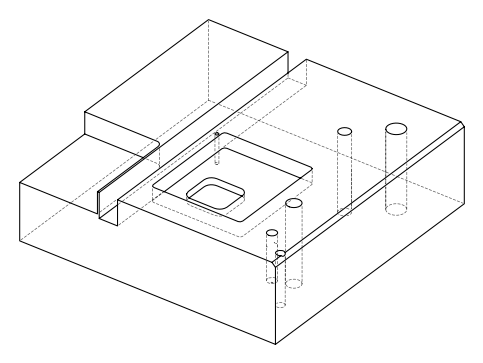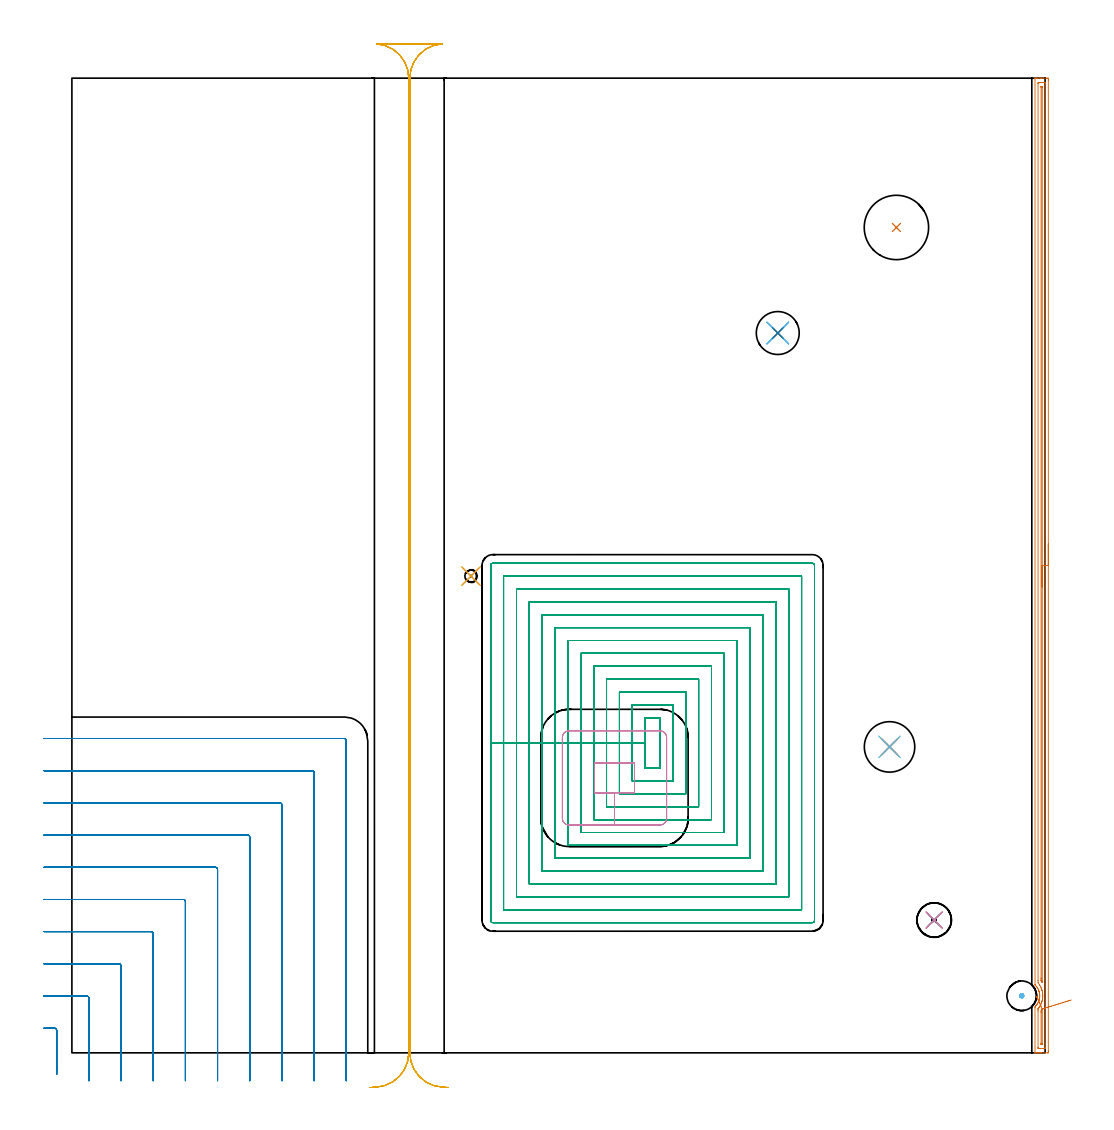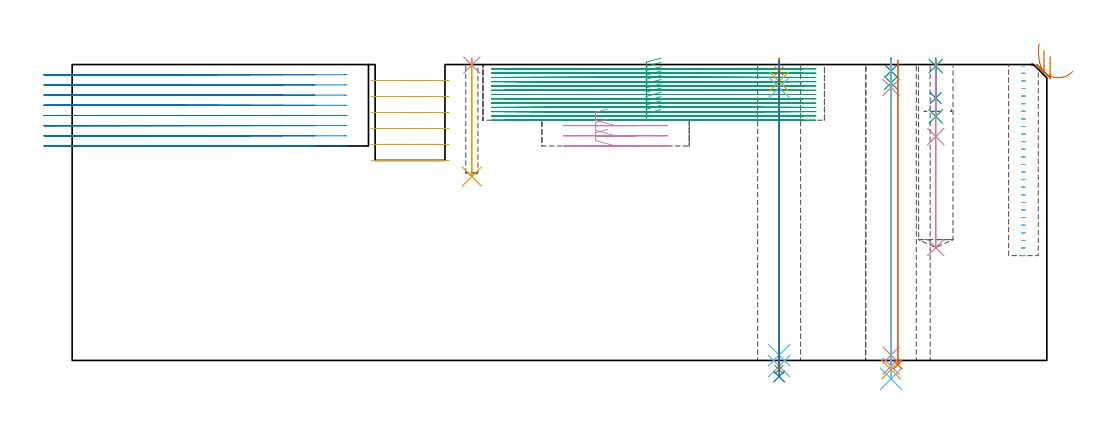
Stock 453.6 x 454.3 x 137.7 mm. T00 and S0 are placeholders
(PLAN: 23 operations, 19 tool changes, 181.4 min)
(1 AREA_MILL | FG_CHAMFER_SURFACE | UGT0205_001 | 11.13 min | 8732 mm3)
(2 MILL_CORNER_NOTCH_RECTANGULAR | CORNER_NOTCH_RECTANGULAR | UGT0201_094 | Follow Part, ap 5, ae 75% | 28.76 min | 817004 mm3)
(3 MILL_RECTANGULAR_POCKET | POCKET_RECTANGULAR_STRAIGHT | NXT0201_009 | Follow Part, ap 2, ae 75% | 120.85 min | 721811 mm3)
(4 MILL_RECTANGULAR_POCKET_1 | POCKET_RECTANGULAR_STRAIGHT_1 | UGT0201_094 | Follow Part, ap 5, ae 75% | 1.94 min | 50826 mm3)
(5 MILL_RECTANGULAR_SLOT | SLOT_RECTANGULAR | UGT0201_004 | Follow Part, ap 8, ae 75% | 12.6 min | 658812 mm3)
(6 MILL_BLIND_HOLE_FROM_SOLID_MATERIAL | STEP1POCKET | NXT0201_011 | Spiral | 0.9 min | 13072 mm3)
(7 SPOT_DRILL | STEP1HOLE | NXT0321_9005460120000 | 0.05 min | 436 mm3)
(8 SPOT_DRILL_1 | STEP1HOLE_1 | NXT0321_9005460120000 | 0.05 min | 106 mm3)
(9 SPOT_DRILL_2 | STEP1POCKET_1 | NXT0321_9005460120000 | 0.03 min | 152 mm3)
(10 SPOT_DRILL_3 | STEP1POCKET_2 | NXT0321_9005460120000 | 0.03 min | 35 mm3)
(11 DRILL_BLIND_HOLE_INTO_CENTER | STEP1HOLE | NXT0301_024 | 0.04 min | 167 mm3)
(12 GUN_DRILL_THROUGH_HOLE | STEP1HOLE | UGT0307_001 | 0.61 min | 2334 mm3)
(13 SPADE_DRILL_TO_ENLARGE_THROUGH_HOLE | STEP1HOLE | UGT0306_003 | 0.58 min | 14122 mm3)
(14 DRILL_TO_ENLARGE_THROUGH_HOLE | STEP1HOLE | UGT0301_007 | 0.59 min | 26455 mm3)
(15 DRILL_BLIND_HOLE_INTO_CENTER_1 | STEP1HOLE_1 | UGT0301_180 | 0.04 min | 43 mm3)
(16 GUN_DRILL_THROUGH_HOLE_1 | STEP1HOLE_1 | UGT0307_001 | 0.62 min | 2515 mm3)
(17 SPADE_DRILL_TO_ENLARGE_THROUGH_HOLE_1 | STEP1HOLE_1 | UGT0306_003 | 0.58 min | 14000 mm3)
(18 DRILL_TO_ENLARGE_THROUGH_HOLE_1 | STEP1HOLE_1 | UGT0301_056 | 0.59 min | 42843 mm3)
(19 INDEXABLE_INSERT_DRILL_THROUGH_HOLE_FROM_SOLID | STEP1HOLE_2 | NXT0302_031 | 0.57 min | 97198 mm3)
(20 DRILL_BLIND_HOLE_INTO_CENTER_2 | STEP1POCKET_1 | UGT0301_217 | 0.07 min | 1351 mm3)
(21 DRILL_TO_ENLARGE_BLIND_HOLE | STEP1POCKET_1 | NXT0301_111 | 0.11 min | 3194 mm3)
(22 GUN_DRILL_BLIND_HOLE | STEP1POCKET_1 | UGT0307_013 | 0.49 min | 12183 mm3)
(23 DRILL_BLIND_HOLE_INTO_CENTER_3 | STEP1POCKET_2 | UGT0301_180 | 0.22 min | 1178 mm3)
(TOOL UGT0205_001 | Chamfer Mill 20 x 3 x 45 deg. | D20 FL50 Z2)
(TOOL UGT0201_094 | End mill 20 mm | D20 FL38 Z4)
(TOOL NXT0201_009 | ENDMILL 8mm [2P460-0800-NA 1630] | D8 FL26 Z6)
(TOOL UGT0201_004 | End Mill 32 mm | D32 FL53 Z6)
(TOOL NXT0201_011 | ENDMILL 12mm [2P460-1200-NA 1630] | D12 FL38 Z6)
(TOOL NXT0321_9005460120000 | NC Spot Drill, 142deg, 12mm, Carbide, Uncoated | D12 PA142 FL30 Z2)
(TOOL NXT0301_024 | Carbide Drill 5.3mm [860.1-0530-027A1-MM 2214] | D5.3 PA140 FL44 Z2)
(TOOL UGT0307_001 | Gun Drill 5 mm | D5 PA130 FL24 Z1)
(TOOL UGT0306_003 | Spade Drill 12.5mm | D12.5 PA132 FL10 Z2)
(TOOL UGT0301_007 | Twist Drill 20 mm | D20 PA118 FL140 Z2)
(TOOL UGT0301_180 | Twist Drill 5.7 mm | D5.7 PA118 FL55 Z2)
(TOOL UGT0301_056 | Twist Drill 23.5 mm | D23.5 PA118 FL155 Z2)
(TOOL NXT0302_031 | Index. Insert Drill 30mm [880-D3000L32-05] | D30 PA176 FL150 Z2)
(TOOL UGT0301_217 | Twist Drill 10.4 mm | D10.4 PA118 FL82 Z2)
(TOOL NXT0301_111 | Carbide Drill 16.1mm [860.1-1610-050A1-PM 4234] | D16.1 PA147 FL73 Z2)
(TOOL UGT0307_013 | Gun Drill 16 mm | D16 PA130 FL24 Z1)
(OP 1 AREA_MILL)
G17 G21 G94 G90
T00 M6
G54
G17 G0 G90 X455.1 Y237.15 S1061 M3
G43 Z147.7 H0
Z141.5
G94 G1 Y237.112 Z140.628 F250.
Y236.998 Z139.763
Y236.809 Z138.912
Y236.547 Z138.08
Y236.213 Z137.274
Y235.81 Z136.5
Y235.341 Z135.764
Y234.81 Z135.072
Y234.221 Z134.429
Y233.578 Z133.84
Y232.886 Z133.308
Y232.15 Z132.84
Y231.376 Z132.437
Y230.57 Z132.103
Y229.738 Z131.841
Y228.886 Z131.652
Y228.022 Z131.538
Y227.15 Z131.5
Y1.054
X455.099 Y0.622 Z131.501
X455.095 Y0.166 Z131.503
X455.091 Y0.01 Z131.505
X454.645 Y0. Z131.951
X452. Z134.594
X451.463 Z135.134
X451.118 Z135.478
X450.581 Z136.015
X450.237 Z136.358
X449.547 Z137.052
X449.256 Z137.344
X448.905 Y0.006 Z137.686
X448.903 Y0.008 Z137.688
X448.9 Y0.175 Z137.7
Y21.174
X448.898 Y21.542 Z137.682
X449.035 Y21.686 Z137.557
X449.106 Y21.758 Z137.488
X449.393 Y22.068 Z137.206
X449.472 Y22.154 Z137.128
X449.624 Y22.342 Z136.976
X449.874 Y22.689 Z136.724
X449.943 Y22.796 Z136.653
X450.052 Y22.962 Z136.545
X450.108 Y23.047 Z136.49
X450.311 Y23.415 Z136.285
X450.5 Y23.79 Z136.1
X450.562 Y23.94 Z136.037
X450.694 Y24.302 Z135.905
X450.724 Y24.384 Z135.874
X450.824 Y24.713 Z135.774
X450.861 Y24.834 Z135.738
X450.923 Y25.109 Z135.674
X450.94 Y25.196 Z135.652
X450.96 Y25.279 Z135.634
X451.034 Y25.727 Z135.562
X451.056 Y25.947 Z135.541
X451.076 Y26.173 Z135.518
X451.081 Y26.335 Z135.507
X451.097 Y26.62 Z135.5
X451.091 Y26.737 Z135.506
X451.077 Y26.969 Z135.514
X451.073 Y27.067 Z135.521
X451.035 Y27.46 Z135.564
X451.034 Y27.474 Z135.565
X451.03 Y27.513 Z135.569
X450.954 Y27.961 Z135.643
X450.868 Y28.323 Z135.726
X450.849 Y28.407 Z135.746
X450.824 Y28.489 Z135.773
X450.79 Y28.599 Z135.808
X450.735 Y28.77 Z135.859
X450.709 Y28.856 Z135.886
X450.545 Y29.3 Z136.053
X450.499 Y29.41 Z136.099
X450.301 Y29.806 Z136.298
X450.084 Y30.193 Z136.515
X449.943 Y30.406 Z136.656
X449.861 Y30.53 Z136.738
X449.624 Y30.859 Z136.975
X449.531 Y30.974 Z137.065
X449.506 Y31.004 Z137.089
X449.438 Y31.086 Z137.161
X449.076 Y31.476 Z137.522
X449.037 Y31.515 Z137.56
X448.905 Y31.647 Z137.691
X448.9 Y31.898 Z137.7
Y454.125
X448.902 Y454.293 Z137.688
X448.905 Y454.3 Z137.685
X449.256 Z137.344
X449.547 Z137.053
X450.237 Z136.358
X451.463 Z135.134
X452. Z134.594
X452.613 Z133.982
X454.377 Z132.22
X454.645 Y454.297 Z131.951
X455.091 Y454.29 Z131.505
X455.095 Y454.134 Z131.503
X455.099 Y453.678 Z131.501
X455.1 Y453.217 Z131.5
Y227.15
X453.686 Z132.914
X453.685 Y2.488 Z132.915
Y2.409
X453.679 Y2.011 Z132.921
X453.282 Y2.003 Z133.318
X452.882 Y2.001 Z133.718
X452.403 Y2. Z134.197
X451.521 Z135.079
X451.118 Y2.001 Z135.482
X450.636 Y2.003 Z135.964
X450.417 Y2.01 Z136.183
X450.321 Y2.036 Z136.279
X450.316 Y2.329 Z136.284
X450.315 Y2.409 Z136.285
X450.314 Y19.466 Z136.286
X450.317 Y20.281 Z136.283
X450.32 Y20.484 Z136.28
X450.321 Y20.531 Z136.279
X450.346 Y20.569 Z136.254
X450.401 Y20.644 Z136.199
X450.556 Y20.851 Z136.044
X450.795 Y21.174 Z135.805
X450.928 Y21.368 Z135.672
X451.118 Y21.659 Z135.482
X451.27 Y21.914 Z135.33
X451.356 Y22.068 Z135.244
X451.577 Y22.497 Z135.023
X451.789 Y22.962 Z134.811
X451.826 Y23.05 Z134.774
X451.851 Y23.113 Z134.749
X452. Y23.529 Z134.6
X452.078 Y23.777 Z134.522
X452.101 Y23.855 Z134.499
X452.196 Y24.203 Z134.404
X452.261 Y24.484 Z134.339
X452.32 Y24.749 Z134.28
X452.4 Y25.237 Z134.2
X452.448 Y25.642 Z134.152
X452.484 Y26.046 Z134.116
X452.505 Y26.536 Z134.095
X452.494 Y26.929 Z134.106
X452.461 Y27.43 Z134.139
X452.41 Y27.908 Z134.19
X452.341 Y28.323 Z134.259
X452.189 Y29.025 Z134.411
X452.137 Y29.217 Z134.463
X452. Y29.662 Z134.6
X451.835 Y30.11 Z134.765
X451.728 Y30.386 Z134.872
X451.425 Y31.004 Z135.175
X451.118 Y31.543 Z135.482
X450.884 Y31.898 Z135.716
X450.321 Y32.705 Z136.279
X450.314 Y33.685 Z136.286
X450.315 Y451.812 Z136.285
Y451.891
X450.321 Y452.289 Z136.279
X450.718 Y452.297 Z135.882
X451.118 Y452.299 Z135.482
X451.597 Y452.3 Z135.003
X452.478 Z134.122
X452.882 Y452.299 Z133.718
X453.363 Y452.297 Z133.237
X453.583 Y452.29 Z133.017
X453.679 Y452.264 Z132.921
X453.684 Y451.971 Z132.916
X453.685 Y451.891 Z132.915
X453.686 Y227.15 Z132.914
X452.272 Z134.328
X452.271 Y33.41 Z134.329
X452.269 Y32.791 Z134.331
X452.268 Y32.765 Z134.332
Y32.761
X452.241 Y32.791 Z134.359
X452. Y33.149 Z134.6
X451.788 Y33.47 Z134.812
X451.736 Y33.551 Z134.864
X451.733 Y33.685 Z134.867
X451.73 Y33.958 Z134.87
X451.729 Y34.578 Z134.871
X451.728 Y34.854 Z134.872
X451.729 Y450.104 Z134.871
X451.73 Y450.242 Z134.87
X451.732 Y450.275 Z134.868
X451.734 Y450.286 Z134.866
X451.744 Y450.29 Z134.856
X451.809 Y450.297 Z134.791
X452. Y450.298 Z134.6
X452.193 Y450.294 Z134.407
X452.247 Y450.29 Z134.353
X452.265 Y450.284 Z134.335
X452.267 Y450.268 Z134.333
X452.27 Y450.196 Z134.33
X452.271 Y450.104 Z134.329
X452.272 Y449.829 Z134.328
Y227.15
Y226.278 Z134.366
Y225.413 Z134.48
Y224.562 Z134.669
Y223.73 Z134.932
Y222.924 Z135.265
Y222.15 Z135.668
Y221.414 Z136.137
Y220.722 Z136.668
Y220.079 Z137.257
Y219.49 Z137.901
Y218.958 Z138.593
Y218.49 Z139.328
Y218.087 Z140.102
Y217.753 Z140.908
Y217.491 Z141.74
Y217.302 Z142.592
Y217.188 Z143.457
Y217.15 Z144.328
G0 Z147.7
X450.034 Y25.511
Z147.351
G1 X449.916 Y25.778 Z146.529
X449.828 Y25.977 Z145.684
X449.77 Y26.109 Z144.824
X449.742 Y26.172 Z143.954
X449.745 Y26.165 Z143.082
X449.779 Y26.088 Z142.213
X449.844 Y25.942 Z141.355
X449.938 Y25.729 Z140.515
X450.061 Y25.45 Z139.698
X450.213 Y25.106 Z138.91
X450.392 Y24.701 Z138.159
X450.596 Y24.237 Z137.448
X450.825 Y23.719 Z136.785
X451.077 Y23.15 Z136.174
X451.349 Y22.534 Z135.619
X451.639 Y21.876 Z135.125
X451.946 Y21.182 Z134.695
X452.266 Y20.455 Z134.334
X452.268 Y20.452 Z134.332
X452.27 Y20.397 Z134.33
X452.271 Y20.281 Z134.329
X452.272 Y20.12 Z134.328
X452.271 Y4.196 Z134.329
X452.27 Y4.058 Z134.33
X452.268 Y4.025 Z134.332
X452.265 Y4.014 Z134.335
X452.256 Y4.01 Z134.344
X452.191 Y4.003 Z134.409
X452. Y4.002 Z134.6
X451.807 Y4.006 Z134.793
X451.753 Y4.01 Z134.847
X451.735 Y4.016 Z134.865
X451.733 Y4.032 Z134.867
X451.73 Y4.104 Z134.87
X451.729 Y4.196 Z134.871
X451.728 Y4.471 Z134.872
X451.729 Y18.768 Z134.871
X451.733 Y19.387 Z134.867
X451.736 Y19.655 Z134.864
X452. Y20.05 Z134.6
X452.091 Y20.188 Z134.509
X452.245 Y20.428 Z134.355
X452.264 Y20.455 Z134.336
X452.266 Z134.334
X452.894 Y20.65 Z133.759
X453.566 Y20.858 Z133.244
X454.279 Y21.079 Z132.792
X455.027 Y21.31 Z132.407
X455.804 Y21.551 Z132.092
X456.604 Y21.799 Z131.849
X457.422 Y22.052 Z131.679
X458.25 Y22.309 Z131.585
X459.083 Y22.567 Z131.567
X459.915 Y22.824 Z131.625
X460.738 Y23.079 Z131.759
X461.547 Y23.33 Z131.967
X462.336 Y23.574 Z132.249
X463.099 Y23.81 Z132.601
X463.829 Y24.036 Z133.021
X464.521 Y24.251 Z133.507
X465.171 Y24.452 Z134.053
X465.772 Y24.638 Z134.657
G0 Z147.7
M5
M2
(OP 2 MILL_CORNER_NOTCH_RECTANGULAR)
G17 G21 G94 G90
T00 M6
G54
G17 G0 G90 X-7.1 Y-10.042 S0 M3
G43 Z147.7 H0
Z132.962
G94 G1 Y-7.042 F250.
Y10.509 F500.
G3 X-8.091 Y11.5 R1.
G1 X-10.
X-13. F250.
G0 Z147.7
X7.9 Y-13.
Z132.962
G1 Y-10.
Y25.509 F500.
G3 X6.909 Y26.5 R1.
G1 X-10.
X-13. F250.
G0 Z147.7
X22.9 Y-13.
Z132.962
G1 Y-10.
Y40.508 F500.
G3 X21.908 Y41.5 R1.
G1 X-10.
X-13. F250.
G0 Z147.7
X37.9 Y-13.
Z132.962
G1 Y-10.
Y55.507 F500.
G3 X36.908 Y56.5 R1.
G1 X-10.
X-13. F250.
G0 Z147.7
X52.9 Y-13.
Z132.962
G1 Y-10.
Y70.507 F500.
G3 X51.907 Y71.5 R1.
G1 X-10.
X-13. F250.
G0 Z147.7
X67.9 Y-13.
Z132.962
G1 Y-10.
Y85.507 F500.
G3 X66.907 Y86.5 R1.
G1 X-10.
X-13. F250.
G0 Z147.7
X82.9 Y-13.
Z132.962
G1 Y-10.
Y100.506 F500.
G3 X81.906 Y101.5 R1.
G1 X-10.
X-13. F250.
G0 Z147.7
X97.9 Y-13.
Z132.962
G1 Y-10.
Y115.506 F500.
G3 X96.906 Y116.5 R1.
G1 X-10.
X-13. F250.
G0 Z147.7
X112.9 Y-13.
Z132.962
G1 Y-10.
Y130.505 F500.
G3 X111.905 Y131.5 R1.
G1 X-10.
X-13. F250.
G0 Z147.7
X127.9 Y-13.
Z132.962
G1 Y-10.
Y145.505 F500.
G3 X126.905 Y146.5 R1.
G1 X-10.
X-13. F250.
G0 Z147.7
X-7.1 Y-10.042
Z128.225
G1 Y-7.042
Y10.509 F500.
G3 X-8.091 Y11.5 R1.
G1 X-10.
X-13. F250.
G0 Z147.7
X7.9 Y-13.
Z128.225
G1 Y-10.
Y25.509 F500.
G3 X6.909 Y26.5 R1.
G1 X-10.
X-13. F250.
G0 Z147.7
X22.9 Y-13.
Z128.225
G1 Y-10.
Y40.508 F500.
G3 X21.908 Y41.5 R1.
G1 X-10.
X-13. F250.
G0 Z147.7
X37.9 Y-13.
Z128.225
G1 Y-10.
Y55.508 F500.
G3 X36.907 Y56.5 R1.
G1 X-10.
X-13. F250.
G0 Z147.7
X52.9 Y-13.
Z128.225
G1 Y-10.
Y70.507 F500.
G3 X51.907 Y71.5 R1.
G1 X-10.
X-13. F250.
G0 Z147.7
X67.9 Y-13.
Z128.225
G1 Y-10.
Y85.507 F500.
G3 X66.907 Y86.5 R1.
G1 X-10.
X-13. F250.
G0 Z147.7
X82.9 Y-13.
Z128.225
G1 Y-10.
Y100.506 F500.
G3 X81.906 Y101.5 R1.
G1 X-10.
X-13. F250.
G0 Z147.7
X97.9 Y-13.
Z128.225
G1 Y-10.
Y115.506 F500.
G3 X96.906 Y116.5 R1.
G1 X-10.
X-13. F250.
G0 Z147.7
X112.9 Y-13.
Z128.225
G1 Y-10.
Y130.505 F500.
G3 X111.905 Y131.5 R1.
G1 X-10.
X-13. F250.
G0 Z147.7
X127.9 Y-13.
Z128.225
G1 Y-10.
Y145.505 F500.
G3 X126.905 Y146.5 R1.
G1 X-10.
X-13. F250.
G0 Z147.7
X-7.1 Y-10.042
Z123.487
G1 Y-7.042
Y10.509 F500.
G3 X-8.091 Y11.5 R1.
G1 X-10.
X-13. F250.
G0 Z147.7
X7.9 Y-13.
Z123.487
G1 Y-10.
Y25.509 F500.
G3 X6.909 Y26.5 R1.
G1 X-10.
X-13. F250.
G0 Z147.7
X22.9 Y-13.
Z123.487
G1 Y-10.
Y40.508 F500.
G3 X21.908 Y41.5 R1.
G1 X-10.
X-13. F250.
G0 Z147.7
X37.9 Y-13.
Z123.487
G1 Y-10.
Y55.508 F500.
G3 X36.907 Y56.5 R1.
G1 X-10.
X-13. F250.
G0 Z147.7
X52.9 Y-13.
Z123.487
G1 Y-10.
Y70.507 F500.
G3 X51.907 Y71.5 R1.
G1 X-10.
X-13. F250.
G0 Z147.7
X67.9 Y-13.
Z123.487
G1 Y-10.
Y85.507 F500.
G3 X66.907 Y86.5 R1.
G1 X-10.
X-13. F250.
G0 Z147.7
X82.9 Y-13.
Z123.487
G1 Y-10.
Y100.506 F500.
G3 X81.906 Y101.5 R1.
G1 X-10.
X-13. F250.
G0 Z147.7
X97.9 Y-13.
Z123.487
G1 Y-10.
Y115.506 F500.
G3 X96.906 Y116.5 R1.
G1 X-10.
X-13. F250.
G0 Z147.7
X112.9 Y-13.
Z123.487
G1 Y-10.
Y130.505 F500.
G3 X111.905 Y131.5 R1.
G1 X-10.
X-13. F250.
G0 Z147.7
X127.9 Y-13.
Z123.487
G1 Y-10.
Y145.505 F500.
G3 X126.905 Y146.5 R1.
G1 X-10.
X-13. F250.
G0 Z147.7
X-7.1 Y-10.042
Z118.75
G1 Y-7.042
Y10.509 F500.
G3 X-8.091 Y11.5 R1.
G1 X-10.
X-13. F250.
G0 Z147.7
X7.9 Y-13.
Z118.75
G1 Y-10.
Y25.509 F500.
G3 X6.909 Y26.5 R1.
G1 X-10.
X-13. F250.
G0 Z147.7
X22.9 Y-13.
Z118.75
G1 Y-10.
Y40.508 F500.
G3 X21.908 Y41.5 R1.
G1 X-10.
X-13. F250.
G0 Z147.7
X37.9 Y-13.
Z118.75
G1 Y-10.
Y55.508 F500.
G3 X36.907 Y56.5 R1.
G1 X-10.
X-13. F250.
G0 Z147.7
X52.9 Y-13.
Z118.75
G1 Y-10.
Y70.507 F500.
G3 X51.907 Y71.5 R1.
G1 X-10.
X-13. F250.
G0 Z147.7
X67.9 Y-13.
Z118.75
G1 Y-10.
Y85.507 F500.
G3 X66.907 Y86.5 R1.
G1 X-10.
X-13. F250.
G0 Z147.7
X82.9 Y-13.
Z118.75
G1 Y-10.
Y100.506 F500.
G3 X81.906 Y101.5 R1.
G1 X-10.
X-13. F250.
G0 Z147.7
X97.9 Y-13.
Z118.75
G1 Y-10.
Y115.506 F500.
G3 X96.906 Y116.5 R1.
G1 X-10.
X-13. F250.
G0 Z147.7
X112.9 Y-13.
Z118.75
G1 Y-10.
Y130.505 F500.
G3 X111.905 Y131.5 R1.
G1 X-10.
X-13. F250.
G0 Z147.7
X127.9 Y-13.
Z118.75
G1 Y-10.
Y145.505 F500.
G3 X126.905 Y146.5 R1.
G1 X-10.
X-13. F250.
G0 Z147.7
X-7.1 Y-10.042
Z114.012
G1 Y-7.042
Y10.509 F500.
G3 X-8.091 Y11.5 R1.
G1 X-10.
X-13. F250.
G0 Z147.7
X7.9 Y-13.
Z114.012
G1 Y-10.
Y25.509 F500.
G3 X6.909 Y26.5 R1.
G1 X-10.
X-13. F250.
G0 Z147.7
X22.9 Y-13.
Z114.012
G1 Y-10.
Y40.508 F500.
G3 X21.908 Y41.5 R1.
G1 X-10.
X-13. F250.
G0 Z147.7
X37.9 Y-13.
Z114.012
G1 Y-10.
Y55.508 F500.
G3 X36.907 Y56.5 R1.
G1 X-10.
X-13. F250.
G0 Z147.7
X52.9 Y-13.
Z114.012
G1 Y-10.
Y70.507 F500.
G3 X51.907 Y71.5 R1.
G1 X-10.
X-13. F250.
G0 Z147.7
X67.9 Y-13.
Z114.012
G1 Y-10.
Y85.507 F500.
G3 X66.907 Y86.5 R1.
G1 X-10.
X-13. F250.
G0 Z147.7
X82.9 Y-13.
Z114.012
G1 Y-10.
Y100.506 F500.
G3 X81.906 Y101.5 R1.
G1 X-10.
X-13. F250.
G0 Z147.7
X97.9 Y-13.
Z114.012
G1 Y-10.
Y115.506 F500.
G3 X96.906 Y116.5 R1.
G1 X-10.
X-13. F250.
G0 Z147.7
X112.9 Y-13.
Z114.012
G1 Y-10.
Y130.505 F500.
G3 X111.905 Y131.5 R1.
G1 X-10.
X-13. F250.
G0 Z147.7
X127.9 Y-13.
Z114.012
G1 Y-10.
Y145.505 F500.
G3 X126.905 Y146.5 R1.
G1 X-10.
X-13. F250.
G0 Z147.7
X-7.1 Y-10.042
Z109.275
G1 Y-7.042
Y10.509 F500.
G3 X-8.091 Y11.5 R1.
G1 X-10.
X-13. F250.
G0 Z147.7
X7.9 Y-13.
Z109.275
G1 Y-10.
Y25.509 F500.
G3 X6.909 Y26.5 R1.
G1 X-10.
X-13. F250.
G0 Z147.7
X22.9 Y-13.
Z109.275
G1 Y-10.
Y40.508 F500.
G3 X21.908 Y41.5 R1.
G1 X-10.
X-13. F250.
G0 Z147.7
X37.9 Y-13.
Z109.275
G1 Y-10.
Y55.508 F500.
G3 X36.907 Y56.5 R1.
G1 X-10.
X-13. F250.
G0 Z147.7
X52.9 Y-13.
Z109.275
G1 Y-10.
Y70.507 F500.
G3 X51.907 Y71.5 R1.
G1 X-10.
X-13. F250.
G0 Z147.7
X67.9 Y-13.
Z109.275
G1 Y-10.
Y85.507 F500.
G3 X66.907 Y86.5 R1.
G1 X-10.
X-13. F250.
G0 Z147.7
X82.9 Y-13.
Z109.275
G1 Y-10.
Y100.506 F500.
G3 X81.906 Y101.5 R1.
G1 X-10.
X-13. F250.
G0 Z147.7
X97.9 Y-13.
Z109.275
G1 Y-10.
Y115.506 F500.
G3 X96.906 Y116.5 R1.
G1 X-10.
X-13. F250.
G0 Z147.7
X112.9 Y-13.
Z109.275
G1 Y-10.
Y130.505 F500.
G3 X111.905 Y131.5 R1.
G1 X-10.
X-13. F250.
G0 Z147.7
X127.9 Y-13.
Z109.275
G1 Y-10.
Y145.505 F500.
G3 X126.905 Y146.5 R1.
G1 X-10.
X-13. F250.
G0 Z147.7
X-7.1 Y-10.042
Z104.537
G1 Y-7.042
Y10.509 F500.
G3 X-8.091 Y11.5 R1.
G1 X-10.
X-13. F250.
G0 Z147.7
X7.9 Y-13.
Z104.537
G1 Y-10.
Y25.509 F500.
G3 X6.909 Y26.5 R1.
G1 X-10.
X-13. F250.
G0 Z147.7
X22.9 Y-13.
Z104.537
G1 Y-10.
Y40.508 F500.
G3 X21.908 Y41.5 R1.
G1 X-10.
X-13. F250.
G0 Z147.7
X37.9 Y-13.
Z104.537
G1 Y-10.
Y55.508 F500.
G3 X36.907 Y56.5 R1.
G1 X-10.
X-13. F250.
G0 Z147.7
X52.9 Y-13.
Z104.537
G1 Y-10.
Y70.507 F500.
G3 X51.907 Y71.5 R1.
G1 X-10.
X-13. F250.
G0 Z147.7
X67.9 Y-13.
Z104.537
G1 Y-10.
Y85.507 F500.
G3 X66.907 Y86.5 R1.
G1 X-10.
X-13. F250.
G0 Z147.7
X82.9 Y-13.
Z104.537
G1 Y-10.
Y100.506 F500.
G3 X81.906 Y101.5 R1.
G1 X-10.
X-13. F250.
G0 Z147.7
X97.9 Y-13.
Z104.537
G1 Y-10.
Y115.506 F500.
G3 X96.906 Y116.5 R1.
G1 X-10.
X-13. F250.
G0 Z147.7
X112.9 Y-13.
Z104.537
G1 Y-10.
Y130.505 F500.
G3 X111.905 Y131.5 R1.
G1 X-10.
X-13. F250.
G0 Z147.7
X127.9 Y-13.
Z104.537
G1 Y-10.
Y145.505 F500.
G3 X126.905 Y146.5 R1.
G1 X-10.
X-13. F250.
G0 Z147.7
X-7.1 Y-10.042
Z99.8
G1 Y-7.042
Y10.509 F500.
G3 X-8.091 Y11.5 R1.
G1 X-10.
X-13. F250.
G0 Z147.7
X7.9 Y-13.
Z99.8
G1 Y-10.
Y25.509 F500.
G3 X6.909 Y26.5 R1.
G1 X-10.
X-13. F250.
G0 Z147.7
X22.9 Y-13.
Z99.8
G1 Y-10.
Y40.508 F500.
G3 X21.908 Y41.5 R1.
G1 X-10.
X-13. F250.
G0 Z147.7
X37.9 Y-13.
Z99.8
G1 Y-10.
Y55.508 F500.
G3 X36.907 Y56.5 R1.
G1 X-10.
X-13. F250.
G0 Z147.7
X52.9 Y-13.
Z99.8
G1 Y-10.
Y70.507 F500.
G3 X51.907 Y71.5 R1.
G1 X-10.
X-13. F250.
G0 Z147.7
X67.9 Y-13.
Z99.8
G1 Y-10.
Y85.507 F500.
G3 X66.907 Y86.5 R1.
G1 X-10.
X-13. F250.
G0 Z147.7
X82.9 Y-13.
Z99.8
G1 Y-10.
Y100.506 F500.
G3 X81.906 Y101.5 R1.
G1 X-10.
X-13. F250.
G0 Z147.7
X97.9 Y-13.
Z99.8
G1 Y-10.
Y115.506 F500.
G3 X96.906 Y116.5 R1.
G1 X-10.
X-13. F250.
G0 Z147.7
X112.9 Y-13.
Z99.8
G1 Y-10.
Y130.505 F500.
G3 X111.905 Y131.5 R1.
G1 X-10.
X-13. F250.
G0 Z147.7
X127.9 Y-13.
Z99.8
G1 Y-10.
Y145.505 F500.
G3 X126.905 Y146.5 R1.
G1 X-10.
X-13. F250.
G0 Z147.7
M5
M2
(OP 3 MILL_RECTANGULAR_POCKET)
G17 G21 G94 G90
T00 M6
G54
G17 G0 G90 X274.082 Y156.2 S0 M3
G43 Z147.7 H1
Z140.7
G94 G1 X267.2 Z138.856 F250.
Y144.45 Z135.708
Y132.7 F500.
X274.1
Y156.2
X267.2
Y144.45
X261.2
Y126.7
X280.1
Y162.2
X261.2
Y144.45
X255.2
Y120.7
X286.1
Y168.2
X255.2
Y144.45
X249.2
Y114.7
X292.1
Y174.2
X249.2
Y144.45
X243.2
Y108.7
X298.1
Y180.2
X243.2
Y144.45
X237.2
Y102.7
X304.1
Y186.2
X237.2
Y144.45
X231.2
Y96.7
X310.1
Y192.2
X231.2
Y144.45
X225.2
Y90.7
X316.1
Y198.2
X225.2
Y144.45
X219.2
Y84.7
X322.1
Y204.2
X219.2
Y144.45
X213.2
Y78.7
X328.1
Y210.2
X213.2
Y144.45
X207.2
Y72.7
X334.1
Y216.2
X207.2
Y144.45
X201.2
Y66.7
X340.1
Y222.2
X201.2
Y144.45
X195.2
Y61.7
G3 X196.2 Y60.7 R1.
G1 X345.1
G3 X346.1 Y61.7 R1.
G1 Y227.2
G3 X345.1 Y228.2 R1.
G1 X196.2
G3 X195.2 Y227.2 R1.
G1 Y144.45
Y143.45
G0 X274.082 Y156.2 Z138.708
G1 X267.2 Z136.864 F250.
Y144.45 Z133.715
Y132.7 F500.
X274.1
Y156.2
X267.2
Y144.45
X261.2
Y126.7
X280.1
Y162.2
X261.2
Y144.45
X255.2
Y120.7
X286.1
Y168.2
X255.2
Y144.45
X249.2
Y114.7
X292.1
Y174.2
X249.2
Y144.45
X243.2
Y108.7
X298.1
Y180.2
X243.2
Y144.45
X237.2
Y102.7
X304.1
Y186.2
X237.2
Y144.45
X231.2
Y96.7
X310.1
Y192.2
X231.2
Y144.45
X225.2
Y90.7
X316.1
Y198.2
X225.2
Y144.45
X219.2
Y84.7
X322.1
Y204.2
X219.2
Y144.45
X213.2
Y78.7
X328.1
Y210.2
X213.2
Y144.45
X207.2
Y72.7
X334.1
Y216.2
X207.2
Y144.45
X201.2
Y66.7
X340.1
Y222.2
X201.2
Y144.45
X195.2
Y61.7
G3 X196.2 Y60.7 R1.
G1 X345.1
G3 X346.1 Y61.7 R1.
G1 Y227.2
G3 X345.1 Y228.2 R1.
G1 X196.2
G3 X195.2 Y227.2 R1.
G1 Y144.45
Y143.45
G0 X274.082 Y156.2 Z136.715
G1 X267.2 Z134.871 F250.
Y144.45 Z131.723
Y132.7 F500.
X274.1
Y156.2
X267.2
Y144.45
X261.2
Y126.7
X280.1
Y162.2
X261.2
Y144.45
X255.2
Y120.7
X286.1
Y168.2
X255.2
Y144.45
X249.2
Y114.7
X292.1
Y174.2
X249.2
Y144.45
X243.2
Y108.7
X298.1
Y180.2
X243.2
Y144.45
X237.2
Y102.7
X304.1
Y186.2
X237.2
Y144.45
X231.2
Y96.7
X310.1
Y192.2
X231.2
Y144.45
X225.2
Y90.7
X316.1
Y198.2
X225.2
Y144.45
X219.2
Y84.7
X322.1
Y204.2
X219.2
Y144.45
X213.2
Y78.7
X328.1
Y210.2
X213.2
Y144.45
X207.2
Y72.7
X334.1
Y216.2
X207.2
Y144.45
X201.2
Y66.7
X340.1
Y222.2
X201.2
Y144.45
X195.2
Y61.7
G3 X196.2 Y60.7 R1.
G1 X345.1
G3 X346.1 Y61.7 R1.
G1 Y227.2
G3 X345.1 Y228.2 R1.
G1 X196.2
G3 X195.2 Y227.2 R1.
G1 Y144.45
Y143.45
G0 X274.082 Y156.2 Z134.723
G1 X267.2 Z132.879 F250.
Y144.45 Z129.731
Y132.7 F500.
X274.1
Y156.2
X267.2
Y144.45
X261.2
Y126.7
X280.1
Y162.2
X261.2
Y144.45
X255.2
Y120.7
X286.1
Y168.2
X255.2
Y144.45
X249.2
Y114.7
X292.1
Y174.2
X249.2
Y144.45
X243.2
Y108.7
X298.1
Y180.2
X243.2
Y144.45
X237.2
Y102.7
X304.1
Y186.2
X237.2
Y144.45
X231.2
Y96.7
X310.1
Y192.2
X231.2
Y144.45
X225.2
Y90.7
X316.1
Y198.2
X225.2
Y144.45
X219.2
Y84.7
X322.1
Y204.2
X219.2
Y144.45
X213.2
Y78.7
X328.1
Y210.2
X213.2
Y144.45
X207.2
Y72.7
X334.1
Y216.2
X207.2
Y144.45
X201.2
Y66.7
X340.1
Y222.2
X201.2
Y144.45
X195.2
Y61.7
G3 X196.2 Y60.7 R1.
G1 X345.1
G3 X346.1 Y61.7 R1.
G1 Y227.2
G3 X345.1 Y228.2 R1.
G1 X196.2
G3 X195.2 Y227.2 R1.
G1 Y144.45
Y143.45
G0 X274.082 Y156.2 Z132.731
G1 X267.2 Z130.887 F250.
Y144.45 Z127.738
Y132.7 F500.
X274.1
Y156.2
X267.2
Y144.45
X261.2
Y126.7
X280.1
Y162.2
X261.2
Y144.45
X255.2
Y120.7
X286.1
Y168.2
X255.2
Y144.45
X249.2
Y114.7
X292.1
Y174.2
X249.2
Y144.45
X243.2
Y108.7
X298.1
Y180.2
X243.2
Y144.45
X237.2
Y102.7
X304.1
Y186.2
X237.2
Y144.45
X231.2
Y96.7
X310.1
Y192.2
X231.2
Y144.45
X225.2
Y90.7
X316.1
Y198.2
X225.2
Y144.45
X219.2
Y84.7
X322.1
Y204.2
X219.2
Y144.45
X213.2
Y78.7
X328.1
Y210.2
X213.2
Y144.45
X207.2
Y72.7
X334.1
Y216.2
X207.2
Y144.45
X201.2
Y66.7
X340.1
Y222.2
X201.2
Y144.45
X195.2
Y61.7
G3 X196.2 Y60.7 R1.
G1 X345.1
G3 X346.1 Y61.7 R1.
G1 Y227.2
G3 X345.1 Y228.2 R1.
G1 X196.2
G3 X195.2 Y227.2 R1.
G1 Y144.45
Y143.45
G0 X274.082 Y156.2 Z130.738
G1 X267.2 Z128.895 F250.
Y144.45 Z125.746
Y132.7 F500.
X274.1
Y156.2
X267.2
Y144.45
X261.2
Y126.7
X280.1
Y162.2
X261.2
Y144.45
X255.2
Y120.7
X286.1
Y168.2
X255.2
Y144.45
X249.2
Y114.7
X292.1
Y174.2
X249.2
Y144.45
X243.2
Y108.7
X298.1
Y180.2
X243.2
Y144.45
X237.2
Y102.7
X304.1
Y186.2
X237.2
Y144.45
X231.2
Y96.7
X310.1
Y192.2
X231.2
Y144.45
X225.2
Y90.7
X316.1
Y198.2
X225.2
Y144.45
X219.2
Y84.7
X322.1
Y204.2
X219.2
Y144.45
X213.2
Y78.7
X328.1
Y210.2
X213.2
Y144.45
X207.2
Y72.7
X334.1
Y216.2
X207.2
Y144.45
X201.2
Y66.7
X340.1
Y222.2
X201.2
Y144.45
X195.2
Y61.7
G3 X196.2 Y60.7 R1.
G1 X345.1
G3 X346.1 Y61.7 R1.
G1 Y227.2
G3 X345.1 Y228.2 R1.
G1 X196.2
G3 X195.2 Y227.2 R1.
G1 Y144.45
Y143.45
G0 X274.082 Y156.2 Z128.746
G1 X267.2 Z126.902 F250.
Y144.45 Z123.754
Y132.7 F500.
X274.1
Y156.2
X267.2
Y144.45
X261.2
Y126.7
X280.1
Y162.2
X261.2
Y144.45
X255.2
Y120.7
X286.1
Y168.2
X255.2
Y144.45
X249.2
Y114.7
X292.1
Y174.2
X249.2
Y144.45
X243.2
Y108.7
X298.1
Y180.2
X243.2
Y144.45
X237.2
Y102.7
X304.1
Y186.2
X237.2
Y144.45
X231.2
Y96.7
X310.1
Y192.2
X231.2
Y144.45
X225.2
Y90.7
X316.1
Y198.2
X225.2
Y144.45
X219.2
Y84.7
X322.1
Y204.2
X219.2
Y144.45
X213.2
Y78.7
X328.1
Y210.2
X213.2
Y144.45
X207.2
Y72.7
X334.1
Y216.2
X207.2
Y144.45
X201.2
Y66.7
X340.1
Y222.2
X201.2
Y144.45
X195.2
Y61.7
G3 X196.2 Y60.7 R1.
G1 X345.1
G3 X346.1 Y61.7 R1.
G1 Y227.2
G3 X345.1 Y228.2 R1.
G1 X196.2
G3 X195.2 Y227.2 R1.
G1 Y144.45
Y143.45
G0 X274.082 Y156.2 Z126.754
G1 X267.2 Z124.91 F250.
Y144.45 Z121.762
Y132.7 F500.
X274.1
Y156.2
X267.2
Y144.45
X261.2
Y126.7
X280.1
Y162.2
X261.2
Y144.45
X255.2
Y120.7
X286.1
Y168.2
X255.2
Y144.45
X249.2
Y114.7
X292.1
Y174.2
X249.2
Y144.45
X243.2
Y108.7
X298.1
Y180.2
X243.2
Y144.45
X237.2
Y102.7
X304.1
Y186.2
X237.2
Y144.45
X231.2
Y96.7
X310.1
Y192.2
X231.2
Y144.45
X225.2
Y90.7
X316.1
Y198.2
X225.2
Y144.45
X219.2
Y84.7
X322.1
Y204.2
X219.2
Y144.45
X213.2
Y78.7
X328.1
Y210.2
X213.2
Y144.45
X207.2
Y72.7
X334.1
Y216.2
X207.2
Y144.45
X201.2
Y66.7
X340.1
Y222.2
X201.2
Y144.45
X195.2
Y61.7
G3 X196.2 Y60.7 R1.
G1 X345.1
G3 X346.1 Y61.7 R1.
G1 Y227.2
G3 X345.1 Y228.2 R1.
G1 X196.2
G3 X195.2 Y227.2 R1.
G1 Y144.45
Y143.45
G0 X274.082 Y156.2 Z124.762
G1 X267.2 Z122.918 F250.
Y144.45 Z119.769
Y132.7 F500.
X274.1
Y156.2
X267.2
Y144.45
X261.2
Y126.7
X280.1
Y162.2
X261.2
Y144.45
X255.2
Y120.7
X286.1
Y168.2
X255.2
Y144.45
X249.2
Y114.7
X292.1
Y174.2
X249.2
Y144.45
X243.2
Y108.7
X298.1
Y180.2
X243.2
Y144.45
X237.2
Y102.7
X304.1
Y186.2
X237.2
Y144.45
X231.2
Y96.7
X310.1
Y192.2
X231.2
Y144.45
X225.2
Y90.7
X316.1
Y198.2
X225.2
Y144.45
X219.2
Y84.7
X322.1
Y204.2
X219.2
Y144.45
X213.2
Y78.7
X328.1
Y210.2
X213.2
Y144.45
X207.2
Y72.7
X334.1
Y216.2
X207.2
Y144.45
X201.2
Y66.7
X340.1
Y222.2
X201.2
Y144.45
X195.2
Y61.7
G3 X196.2 Y60.7 R1.
G1 X345.1
G3 X346.1 Y61.7 R1.
G1 Y227.2
G3 X345.1 Y228.2 R1.
G1 X196.2
G3 X195.2 Y227.2 R1.
G1 Y144.45
Y143.45
G0 X274.082 Y156.2 Z122.769
G1 X267.2 Z120.925 F250.
Y144.45 Z117.777
Y132.7 F500.
X274.1
Y156.2
X267.2
Y144.45
X261.2
Y126.7
X280.1
Y162.2
X261.2
Y144.45
X255.2
Y120.7
X286.1
Y168.2
X255.2
Y144.45
X249.2
Y114.7
X292.1
Y174.2
X249.2
Y144.45
X243.2
Y108.7
X298.1
Y180.2
X243.2
Y144.45
X237.2
Y102.7
X304.1
Y186.2
X237.2
Y144.45
X231.2
Y96.7
X310.1
Y192.2
X231.2
Y144.45
X225.2
Y90.7
X316.1
Y198.2
X225.2
Y144.45
X219.2
Y84.7
X322.1
Y204.2
X219.2
Y144.45
X213.2
Y78.7
X328.1
Y210.2
X213.2
Y144.45
X207.2
Y72.7
X334.1
Y216.2
X207.2
Y144.45
X201.2
Y66.7
X340.1
Y222.2
X201.2
Y144.45
X195.2
Y61.7
G3 X196.2 Y60.7 R1.
G1 X345.1
G3 X346.1 Y61.7 R1.
G1 Y227.2
G3 X345.1 Y228.2 R1.
G1 X196.2
G3 X195.2 Y227.2 R1.
G1 Y144.45
Y143.45
G0 X274.082 Y156.2 Z120.777
G1 X267.2 Z118.933 F250.
Y144.45 Z115.785
Y132.7 F500.
X274.1
Y156.2
X267.2
Y144.45
X261.2
Y126.7
X280.1
Y162.2
X261.2
Y144.45
X255.2
Y120.7
X286.1
Y168.2
X255.2
Y144.45
X249.2
Y114.7
X292.1
Y174.2
X249.2
Y144.45
X243.2
Y108.7
X298.1
Y180.2
X243.2
Y144.45
X237.2
Y102.7
X304.1
Y186.2
X237.2
Y144.45
X231.2
Y96.7
X310.1
Y192.2
X231.2
Y144.45
X225.2
Y90.7
X316.1
Y198.2
X225.2
Y144.45
X219.2
Y84.7
X322.1
Y204.2
X219.2
Y144.45
X213.2
Y78.7
X328.1
Y210.2
X213.2
Y144.45
X207.2
Y72.7
X334.1
Y216.2
X207.2
Y144.45
X201.2
Y66.7
X340.1
Y222.2
X201.2
Y144.45
X195.2
Y61.7
G3 X196.2 Y60.7 R1.
G1 X345.1
G3 X346.1 Y61.7 R1.
G1 Y227.2
G3 X345.1 Y228.2 R1.
G1 X196.2
G3 X195.2 Y227.2 R1.
G1 Y144.45
Y143.45
G0 X274.082 Y156.2 Z118.785
G1 X267.2 Z116.941 F250.
Y144.45 Z113.792
Y132.7 F500.
X274.1
Y156.2
X267.2
Y144.45
X261.2
Y126.7
X280.1
Y162.2
X261.2
Y144.45
X255.2
Y120.7
X286.1
Y168.2
X255.2
Y144.45
X249.2
Y114.7
X292.1
Y174.2
X249.2
Y144.45
X243.2
Y108.7
X298.1
Y180.2
X243.2
Y144.45
X237.2
Y102.7
X304.1
Y186.2
X237.2
Y144.45
X231.2
Y96.7
X310.1
Y192.2
X231.2
Y144.45
X225.2
Y90.7
X316.1
Y198.2
X225.2
Y144.45
X219.2
Y84.7
X322.1
Y204.2
X219.2
Y144.45
X213.2
Y78.7
X328.1
Y210.2
X213.2
Y144.45
X207.2
Y72.7
X334.1
Y216.2
X207.2
Y144.45
X201.2
Y66.7
X340.1
Y222.2
X201.2
Y144.45
X195.2
Y61.7
G3 X196.2 Y60.7 R1.
G1 X345.1
G3 X346.1 Y61.7 R1.
G1 Y227.2
G3 X345.1 Y228.2 R1.
G1 X196.2
G3 X195.2 Y227.2 R1.
G1 Y144.45
Y143.45
G0 X274.082 Y156.2 Z116.792
G1 X267.2 Z114.948 F250.
Y144.45 Z111.8
Y132.7 F500.
X274.1
Y156.2
X267.2
Y144.45
X261.2
Y126.7
X280.1
Y162.2
X261.2
Y144.45
X255.2
Y120.7
X286.1
Y168.2
X255.2
Y144.45
X249.2
Y114.7
X292.1
Y174.2
X249.2
Y144.45
X243.2
Y108.7
X298.1
Y180.2
X243.2
Y144.45
X237.2
Y102.7
X304.1
Y186.2
X237.2
Y144.45
X231.2
Y96.7
X310.1
Y192.2
X231.2
Y144.45
X225.2
Y90.7
X316.1
Y198.2
X225.2
Y144.45
X219.2
Y84.7
X322.1
Y204.2
X219.2
Y144.45
X213.2
Y78.7
X328.1
Y210.2
X213.2
Y144.45
X207.2
Y72.7
X334.1
Y216.2
X207.2
Y144.45
X201.2
Y66.7
X340.1
Y222.2
X201.2
Y144.45
X195.2
Y61.7
G3 X196.2 Y60.7 R1.
G1 X345.1
G3 X346.1 Y61.7 R1.
G1 Y227.2
G3 X345.1 Y228.2 R1.
G1 X196.2
G3 X195.2 Y227.2 R1.
G1 Y144.45
Y143.45
G0 Z147.7
M5
M2
(OP 4 MILL_RECTANGULAR_POCKET_1)
G17 G21 G94 G90
T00 M6
G54
G17 G0 G90 X249.277 Y135.1 S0 M3
G43 Z147.7 H0
Z117.012
G94 G1 X243.6 Z115.491 F250.
Y121.2 Z111.767
X252.9 Z109.275
X262.2 F500.
Y135.1
X243.6
Y121.2
X252.9
Y106.2
X274.1
G3 X277.2 Y109.3 R3.1
G1 Y147.
G3 X274.1 Y150.1 R3.1
G1 X231.7
G3 X228.6 Y147. R3.1
G1 Y109.3
G3 X231.7 Y106.2 R3.1
G1 X252.9
X253.9
G0 X249.277 Y135.1 Z112.275
G1 X243.6 Z110.754 F250.
Y121.2 Z107.029
X252.9 Z104.537
X262.2 F500.
Y135.1
X243.6
Y121.2
X252.9
Y106.2
X274.1
G3 X277.2 Y109.3 R3.1
G1 Y147.
G3 X274.1 Y150.1 R3.1
G1 X231.7
G3 X228.6 Y147. R3.1
G1 Y109.3
G3 X231.7 Y106.2 R3.1
G1 X252.9
X253.9
G0 X249.277 Y135.1 Z107.537
G1 X243.6 Z106.016 F250.
Y121.2 Z102.292
X252.9 Z99.8
X262.2 F500.
Y135.1
X243.6
Y121.2
X252.9
Y106.2
X274.1
G3 X277.2 Y109.3 R3.1
G1 Y147.
G3 X274.1 Y150.1 R3.1
G1 X231.7
G3 X228.6 Y147. R3.1
G1 Y109.3
G3 X231.7 Y106.2 R3.1
G1 X252.9
X253.9
G0 Z147.7
M5
M2
(OP 5 MILL_RECTANGULAR_SLOT)
G17 G21 G94 G90
T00 M6
G54
G17 G0 G90 X175.515 Y-16.154 S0 M3
G43 Z147.7 H0
Z130.267
G94 G1 X172.521 Y-15.97 F250.
G2 X157.5 Y0. R16. F500.
G1 Y454.3
G2 X172.52 Y470.27 R16.
G1 Y470.3
X141.98
Y470.27
G2 X157. Y454.3 R16.
G1 Y0.
G2 X141.979 Y-15.97 R16.
G1 X138.985 Y-16.154 F250.
G0 X175.515 Z122.833
G1 X172.521 Y-15.97
G2 X157.5 Y0. R16. F500.
G1 Y454.3
G2 X172.52 Y470.27 R16.
G1 Y470.3
X141.98
Y470.27
G2 X157. Y454.3 R16.
G1 Y0.
G2 X141.979 Y-15.97 R16.
G1 X138.985 Y-16.154 F250.
G0 X175.515 Z115.4
G1 X172.521 Y-15.97
G2 X157.5 Y0. R16. F500.
G1 Y454.3
G2 X172.52 Y470.27 R16.
G1 Y470.3
X141.98
Y470.27
G2 X157. Y454.3 R16.
G1 Y0.
G2 X141.979 Y-15.97 R16.
G1 X138.985 Y-16.154 F250.
G0 X175.515 Z107.967
G1 X172.521 Y-15.97
G2 X157.5 Y0. R16. F500.
G1 Y454.3
G2 X172.52 Y470.27 R16.
G1 Y470.3
X141.98
Y470.27
G2 X157. Y454.3 R16.
G1 Y0.
G2 X141.979 Y-15.97 R16.
G1 X138.985 Y-16.154 F250.
G0 X175.515 Z100.533
G1 X172.521 Y-15.97
G2 X157.5 Y0. R16. F500.
G1 Y454.3
G2 X172.52 Y470.27 R16.
G1 Y470.3
X141.98
Y470.27
G2 X157. Y454.3 R16.
G1 Y0.
G2 X141.979 Y-15.97 R16.
G1 X138.985 Y-16.154 F250.
G0 X175.515 Z93.1
G1 X172.521 Y-15.97
G2 X157.5 Y0. R16. F500.
G1 Y454.3
G2 X172.52 Y470.27 R16.
G1 Y470.3
X141.98
Y470.27
G2 X157. Y454.3 R16.
G1 Y0.
G2 X141.979 Y-15.97 R16.
G1 X138.985 Y-16.154 F250.
G0 Z147.7
M5
M2
(OP 6 MILL_BLIND_HOLE_FROM_SOLID_MATERIAL)
G17 G21 G94 G90
T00 M6
G54
G17 G0 G90 X442.7 Y26.6 S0 M3
G43 Z147.7 H1
Z137.165
G94 G3 X443.15 Y27.05 R0.45 F250.
X442.7 Y27.5 R0.45
X441.8 Y26.6 R0.9
X442.7 Y27.5 R-0.9
X442.25 Y27.05 R0.45
X442.7 Y26.6 R0.45
G0 Z133.631
G3 X443.15 Y27.05 R0.45
X442.7 Y27.5 R0.45
X441.8 Y26.6 R0.9
X442.7 Y27.5 R-0.9
X442.25 Y27.05 R0.45
X442.7 Y26.6 R0.45
G0 Z130.096
G3 X443.15 Y27.05 R0.45
X442.7 Y27.5 R0.45
X441.8 Y26.6 R0.9
X442.7 Y27.5 R-0.9
X442.25 Y27.05 R0.45
X442.7 Y26.6 R0.45
G0 Z126.562
G3 X443.15 Y27.05 R0.45
X442.7 Y27.5 R0.45
X441.8 Y26.6 R0.9
X442.7 Y27.5 R-0.9
X442.25 Y27.05 R0.45
X442.7 Y26.6 R0.45
G0 Z123.027
G3 X443.15 Y27.05 R0.45
X442.7 Y27.5 R0.45
X441.8 Y26.6 R0.9
X442.7 Y27.5 R-0.9
X442.25 Y27.05 R0.45
X442.7 Y26.6 R0.45
G0 Z119.492
G3 X443.15 Y27.05 R0.45
X442.7 Y27.5 R0.45
X441.8 Y26.6 R0.9
X442.7 Y27.5 R-0.9
X442.25 Y27.05 R0.45
X442.7 Y26.6 R0.45
G0 Z115.958
G3 X443.15 Y27.05 R0.45
X442.7 Y27.5 R0.45
X441.8 Y26.6 R0.9
X442.7 Y27.5 R-0.9
X442.25 Y27.05 R0.45
X442.7 Y26.6 R0.45
G0 Z112.423
G3 X443.15 Y27.05 R0.45
X442.7 Y27.5 R0.45
X441.8 Y26.6 R0.9
X442.7 Y27.5 R-0.9
X442.25 Y27.05 R0.45
X442.7 Y26.6 R0.45
G0 Z108.888
G3 X443.15 Y27.05 R0.45
X442.7 Y27.5 R0.45
X441.8 Y26.6 R0.9
X442.7 Y27.5 R-0.9
X442.25 Y27.05 R0.45
X442.7 Y26.6 R0.45
G0 Z105.354
G3 X443.15 Y27.05 R0.45
X442.7 Y27.5 R0.45
X441.8 Y26.6 R0.9
X442.7 Y27.5 R-0.9
X442.25 Y27.05 R0.45
X442.7 Y26.6 R0.45
G0 Z101.819
G3 X443.15 Y27.05 R0.45
X442.7 Y27.5 R0.45
X441.8 Y26.6 R0.9
X442.7 Y27.5 R-0.9
X442.25 Y27.05 R0.45
X442.7 Y26.6 R0.45
G0 Z98.285
G3 X443.15 Y27.05 R0.45
X442.7 Y27.5 R0.45
X441.8 Y26.6 R0.9
X442.7 Y27.5 R-0.9
X442.25 Y27.05 R0.45
X442.7 Y26.6 R0.45
G0 Z94.75
G3 X443.15 Y27.05 R0.45
X442.7 Y27.5 R0.45
X441.8 Y26.6 R0.9
X442.7 Y27.5 R-0.9
X442.25 Y27.05 R0.45
X442.7 Y26.6 R0.45
G0 Z91.215
G3 X443.15 Y27.05 R0.45
X442.7 Y27.5 R0.45
X441.8 Y26.6 R0.9
X442.7 Y27.5 R-0.9
X442.25 Y27.05 R0.45
X442.7 Y26.6 R0.45
G0 Z87.681
G3 X443.15 Y27.05 R0.45
X442.7 Y27.5 R0.45
X441.8 Y26.6 R0.9
X442.7 Y27.5 R-0.9
X442.25 Y27.05 R0.45
X442.7 Y26.6 R0.45
G0 Z84.146
G3 X443.15 Y27.05 R0.45
X442.7 Y27.5 R0.45
X441.8 Y26.6 R0.9
X442.7 Y27.5 R-0.9
X442.25 Y27.05 R0.45
X442.7 Y26.6 R0.45
G0 Z80.612
G3 X443.15 Y27.05 R0.45
X442.7 Y27.5 R0.45
X441.8 Y26.6 R0.9
X442.7 Y27.5 R-0.9
X442.25 Y27.05 R0.45
X442.7 Y26.6 R0.45
G0 Z77.077
G3 X443.15 Y27.05 R0.45
X442.7 Y27.5 R0.45
X441.8 Y26.6 R0.9
X442.7 Y27.5 R-0.9
X442.25 Y27.05 R0.45
X442.7 Y26.6 R0.45
G0 Z73.542
G3 X443.15 Y27.05 R0.45
X442.7 Y27.5 R0.45
X441.8 Y26.6 R0.9
X442.7 Y27.5 R-0.9
X442.25 Y27.05 R0.45
X442.7 Y26.6 R0.45
G0 Z70.008
G3 X443.15 Y27.05 R0.45
X442.7 Y27.5 R0.45
X441.8 Y26.6 R0.9
X442.7 Y27.5 R-0.9
X442.25 Y27.05 R0.45
X442.7 Y26.6 R0.45
G0 Z66.473
G3 X443.15 Y27.05 R0.45
X442.7 Y27.5 R0.45
X441.8 Y26.6 R0.9
X442.7 Y27.5 R-0.9
X442.25 Y27.05 R0.45
X442.7 Y26.6 R0.45
G0 Z62.938
G3 X443.15 Y27.05 R0.45
X442.7 Y27.5 R0.45
X441.8 Y26.6 R0.9
X442.7 Y27.5 R-0.9
X442.25 Y27.05 R0.45
X442.7 Y26.6 R0.45
G0 Z59.404
G3 X443.15 Y27.05 R0.45
X442.7 Y27.5 R0.45
X441.8 Y26.6 R0.9
X442.7 Y27.5 R-0.9
X442.25 Y27.05 R0.45
X442.7 Y26.6 R0.45
G0 Z55.869
G3 X443.15 Y27.05 R0.45
X442.7 Y27.5 R0.45
X441.8 Y26.6 R0.9
X442.7 Y27.5 R-0.9
X442.25 Y27.05 R0.45
X442.7 Y26.6 R0.45
G0 Z52.335
G3 X443.15 Y27.05 R0.45
X442.7 Y27.5 R0.45
X441.8 Y26.6 R0.9
X442.7 Y27.5 R-0.9
X442.25 Y27.05 R0.45
X442.7 Y26.6 R0.45
G0 Z48.8
G3 X443.15 Y27.05 R0.45
X442.7 Y27.5 R0.45
X441.8 Y26.6 R0.9
X442.7 Y27.5 R-0.9
X442.25 Y27.05 R0.45
X442.7 Y26.6 R0.45
G0 Z147.7
M5
M2
(OP 7 SPOT_DRILL)
G17 G21 G94 G90
T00 M6
G54
G17 G0 G90 X329. Y335.5 S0 M3
G43 Z147.7 H0
G94 G81 G98 Z134.7 F250. R140.7
G80
M5
M2
(OP 8 SPOT_DRILL_1)
G17 G21 G94 G90
T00 M6
G54
G17 G0 G90 X381.1 Y142.6 S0 M3
G43 Z147.7 H0
G94 G81 G98 Z134.7 F250. R140.7
G80
M5
M2
(OP 9 SPOT_DRILL_2)
G17 G21 G94 G90
T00 M6
G54
G17 G0 G90 X401.9 Y61.9 S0 M3
G43 Z147.7 H0
G94 G81 G98 Z137.011 F250. R140.7
G80
M5
M2
(OP 10 SPOT_DRILL_3)
G17 G21 G94 G90
T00 M6
G54
G17 G0 G90 X186. Y222.2 S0 M3
G43 Z147.7 H0
G94 G81 G98 Z137.455 F250. R140.7
G80
M5
M2
(OP 11 DRILL_BLIND_HOLE_INTO_CENTER)
G17 G21 G94 G90
T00 M6
G54
G17 G0 G90 X329. Y335.5 S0 M3
G43 Z147.7 H1
G94 G81 G98 Z129.75 F250. R139.7
G80
M5
M2
(OP 12 GUN_DRILL_THROUGH_HOLE)
G17 G21 G94 G90
T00 M6
G54
G17 G0 G90 X329. Y335.5 M8
G43 Z147.7 H0
Z135.46
S716 M3
G94 G1 Z126.994 F125. M26
G4 X.084
Z2.5 F250.
G4 X.084
Z-2.666 F125.
G4 X.084
M5
M9
G0 Z135.46
Z147.7
M2
(OP 13 SPADE_DRILL_TO_ENLARGE_THROUGH_HOLE)
G17 G21 G94 G90
T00 M6
G54
G17 G0 G90 X329. Y335.5 S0 M3
G43 Z147.7 H0
G94 G73 G98 Z-4.283 F250. Q11.832 R139.7
G80
M5
M2
(OP 14 DRILL_TO_ENLARGE_THROUGH_HOLE)
G17 G21 G94 G90
T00 M6
G54
G17 G0 G90 X329. Y335.5 S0 M3
G43 Z147.7 H0
G94 G73 G98 Z-7.509 F250. Q18.151 R139.7
G80
M5
M2
(OP 15 DRILL_BLIND_HOLE_INTO_CENTER_1)
G17 G21 G94 G90
T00 M6
G54
G17 G0 G90 X381.1 Y142.6 S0 M3
G43 Z147.7 H0
G94 G81 G98 Z129.15 F250. R139.7
G80
M5
M2
(OP 16 GUN_DRILL_THROUGH_HOLE_1)
G17 G21 G94 G90
T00 M6
G54
G17 G0 G90 X381.1 Y142.6 M8
G43 Z147.7 H0
Z136.292
S716 M3
G94 G1 Z126.986 F125. M26
G4 X.084
Z2.5 F250.
G4 X.084
Z-2.666 F125.
G4 X.084
M5
M9
G0 Z136.292
Z147.7
M2
(OP 17 SPADE_DRILL_TO_ENLARGE_THROUGH_HOLE_1)
G17 G21 G94 G90
T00 M6
G54
G17 G0 G90 X381.1 Y142.6 S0 M3
G43 Z147.7 H0
G94 G73 G98 Z-4.283 F250. Q11.832 R139.7
G80
M5
M2
(OP 18 DRILL_TO_ENLARGE_THROUGH_HOLE_1)
G17 G21 G94 G90
T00 M6
G54
G17 G0 G90 X381.1 Y142.6 S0 M3
G43 Z147.7 H0
G94 G73 G98 Z-8.56 F250. Q20.894 R139.7
G80
M5
M2
(OP 19 INDEXABLE_INSERT_DRILL_THROUGH_HOLE_FROM_SOLID)
G17 G21 G94 G90
T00 M6
G54
G17 G0 G90 X384.3 Y384.7 S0 M3
G43 Z147.7 H1
G94 G81 G98 Z-2.024 F250. R139.7
G80
M5
M2
(OP 20 DRILL_BLIND_HOLE_INTO_CENTER_2)
G17 G21 G94 G90
T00 M6
G54
G17 G0 G90 X401.9 Y61.9 S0 M3
G43 Z147.7 H0
G94 G81 G98 Z122.1 F250. R139.7
G80
M5
M2
(OP 21 DRILL_TO_ENLARGE_BLIND_HOLE)
G17 G21 G94 G90
T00 M6
G54
G17 G0 G90 X401.9 Y61.9 S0 M3
G43 Z147.7 H1
G94 G81 G98 Z113.55 F250. R139.7
G80
M5
M2
(OP 22 GUN_DRILL_BLIND_HOLE)
G17 G21 G94 G90
T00 M6
G54
G17 G0 G90 X401.9 Y61.9 M8
G43 Z147.7 H0
Z139.92
S716 M3
G94 G1 Z104.189 F125. M26
G4 X.084
Z52.5 F250.
G4 X.084
G0 Z52.6
M5
M9
Z139.92
Z147.7
M2
(OP 23 DRILL_BLIND_HOLE_INTO_CENTER_3)
G17 G21 G94 G90
T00 M6
G54
G17 G0 G90 X186. Y222.2 S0 M3
G43 Z147.7 H0
G94 G81 G98 Z85.6 F250. R139.7
G80
M5
M2
